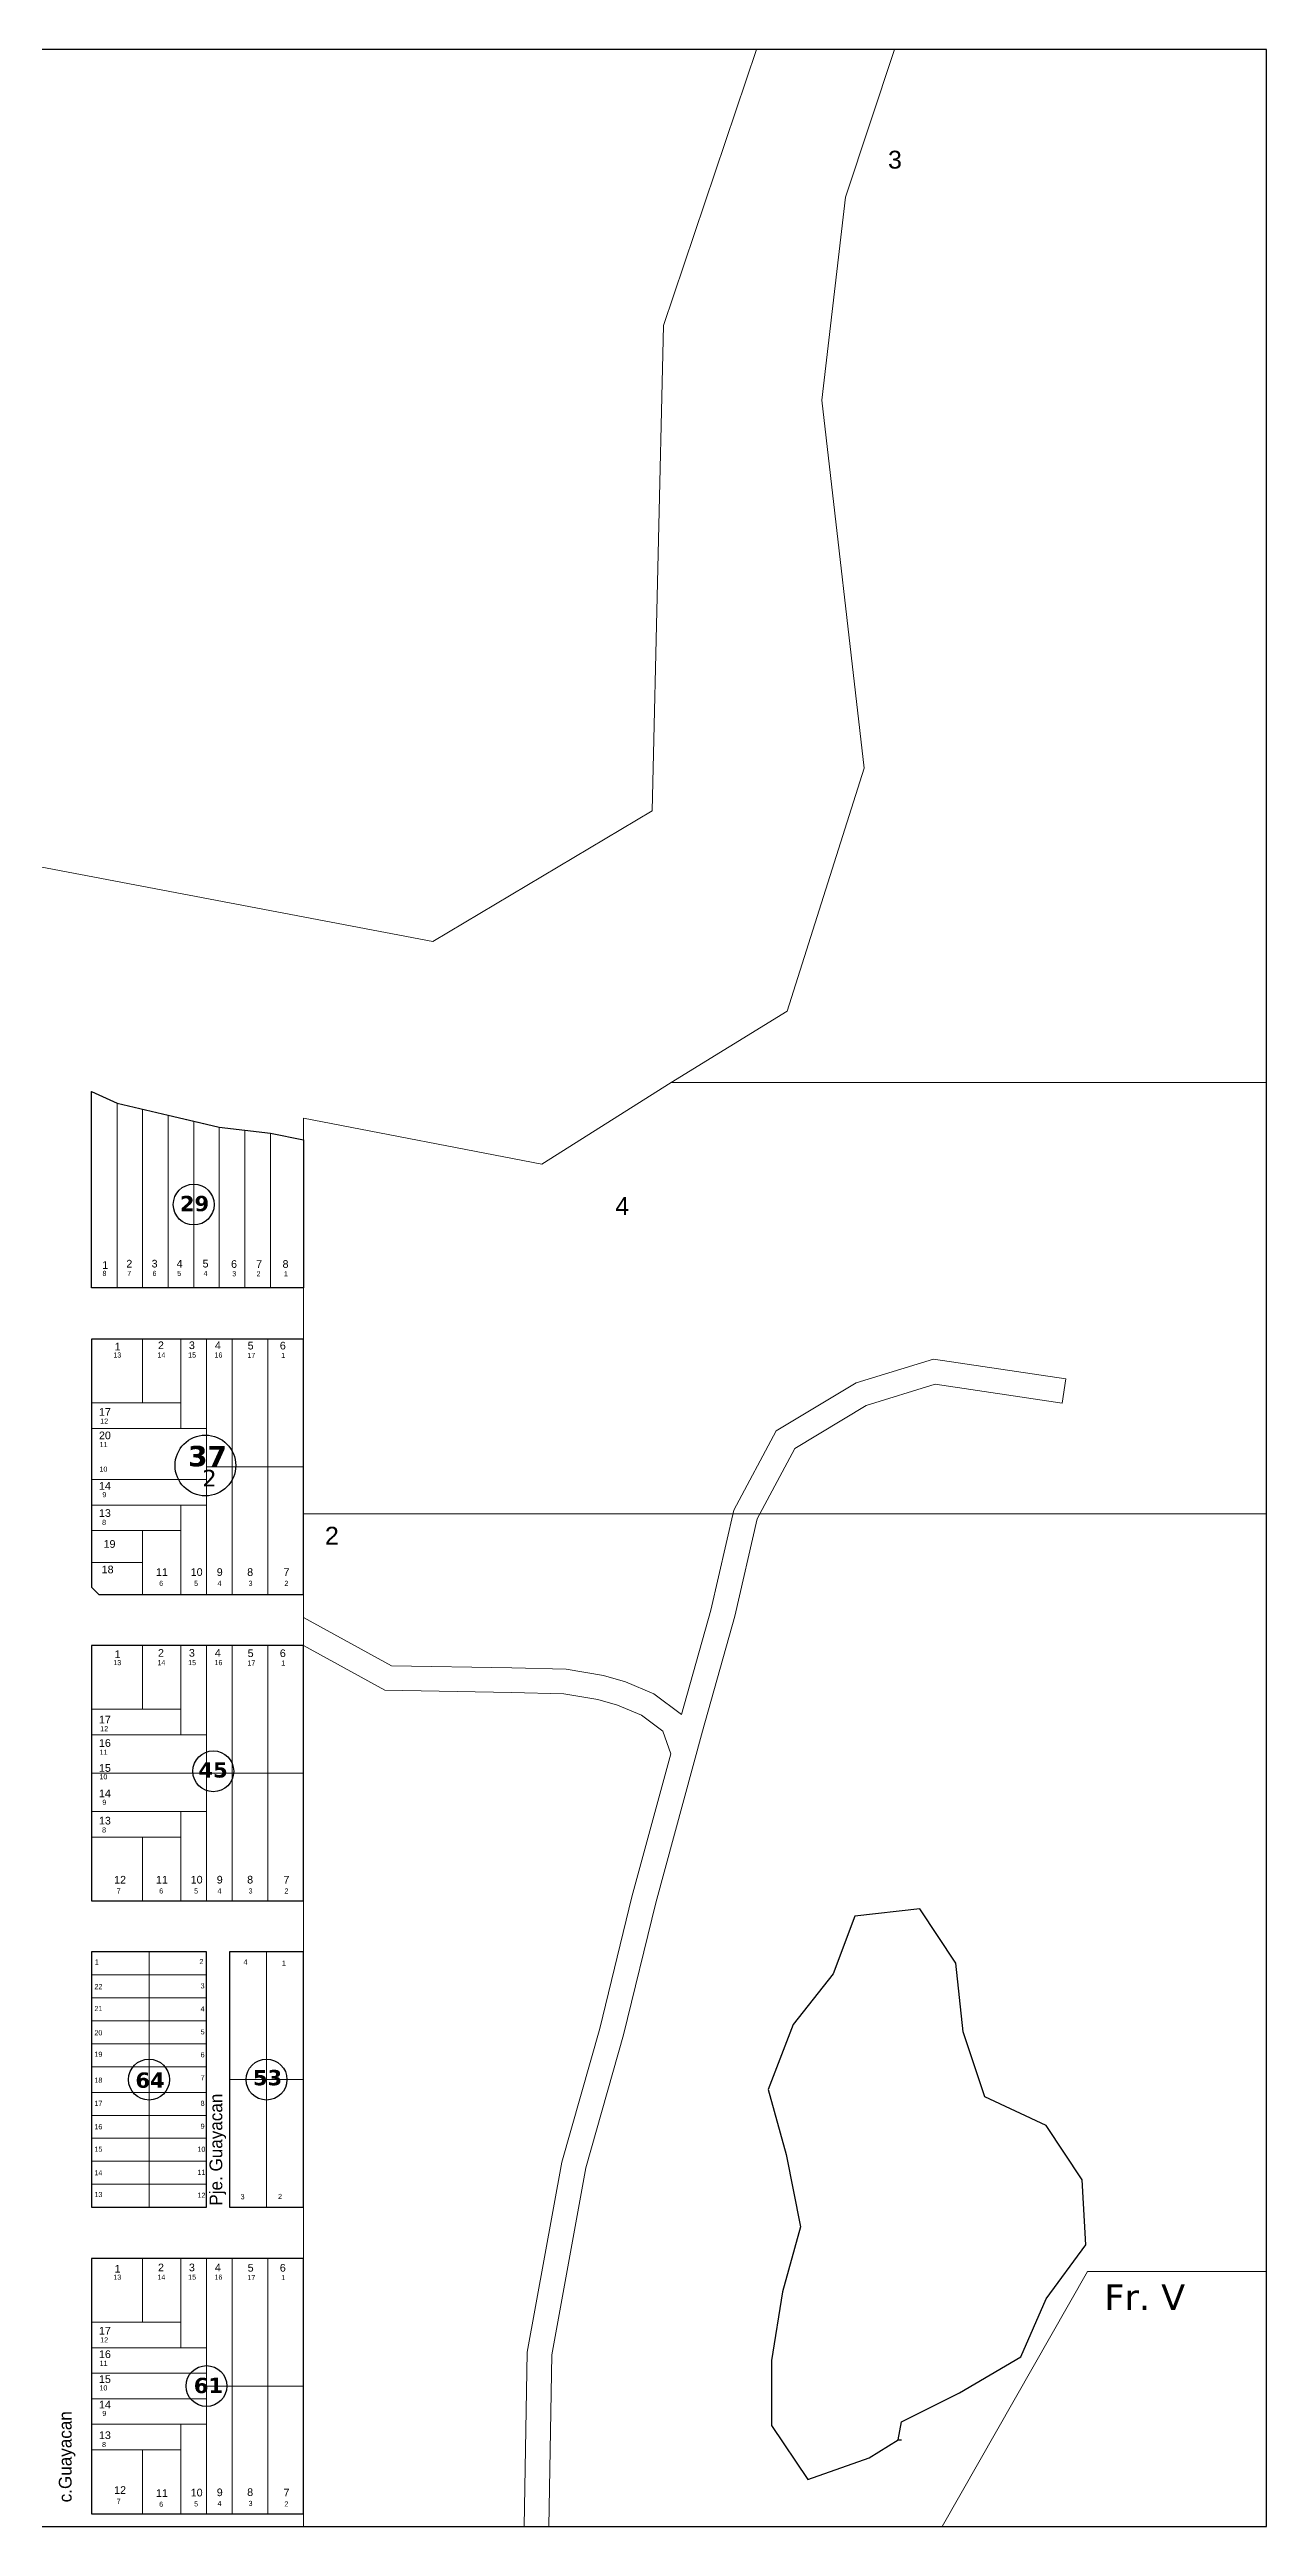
# Model space of a CAD drawing. Header units: millimetres. Extents: x 0 to 6558, y 60 to 10727.
# Drawn here: x 704 to 1180, y 8430 to 9400 of the extents above; entities that cross this region are included whole.
import ezdxf

# ---------------------------------------------------------------- set-up
doc = ezdxf.new("R2010")
doc.units = ezdxf.units.MM
for name, color, linetype, lineweight in [('0 LAGUNA', 140, 'Continuous', 30), ('0 N° DE PARCELA', 255, 'Continuous', 25), ('0 SIG - PARCELAS', 252, 'Continuous', 18)]:
    doc.layers.add(name, color=color, linetype=linetype, lineweight=lineweight)
for name, color, linetype in [('0 NOMBRE DE CALLES', 255, 'Continuous'), ('0 N° DE MANZANA', 255, 'Continuous'), ('0 SIG - CHACRAS', 253, 'Continuous'), ('0 SIG - MANZANAS', 253, 'Continuous')]:
    doc.layers.add(name, color=color, linetype=linetype)
doc.styles.get("Standard").update_dxf_attribs({"font": 'arial.ttf'})
doc.styles.add('STYLE1', font='arial.ttf')

msp = doc.modelspace()

# ---------------------------------------------------------------- linework, layer by layer
at = {"layer": '0 LAGUNA'}
msp.add_lwpolyline([(1035.736, 8464.044), (1037.151, 8471.115), (1059.777, 8482.428), (1083.817, 8496.569), (1093.716, 8519.196), (1109.272, 8540.408), (1107.858, 8565.862), (1093.716, 8587.075), (1069.676, 8598.388), (1061.191, 8623.842), (1058.363, 8650.711), (1044.221, 8671.923), (1018.767, 8669.095), (1010.282, 8646.468), (994.726, 8626.67), (984.827, 8601.216), (991.898, 8575.761), (997.555, 8547.479), (990.484, 8522.024), (986.241, 8495.155), (986.241, 8469.701), (1000.383, 8448.489), (1024.423, 8456.973), (1035.736, 8464.044), (1037.151, 8464.044)], dxfattribs=at)
at = {"layer": '0 N° DE MANZANA'}
for centre, radius in [((759.979, 8947.78), 8), ((764.545, 8845.598), 11.884), ((767.643, 8725.846), 8), ((742.479, 8605.105), 8), ((788.479, 8605.105), 8), ((764.979, 8485.105), 8)]:
    msp.add_circle(centre, radius, dxfattribs=at)
at = {"layer": '0 N° DE PARCELA'}
msp.add_lwpolyline([(802.979, 8430.105), (802.979, 8430.105)], dxfattribs=at)
at = {"layer": '0 SIG - CHACRAS'}
msp.add_lwpolyline([(199.979, 8430.105), (1179.979, 8430.105), (1179.979, 9400.105), (199.979, 9400.105)], close=True, dxfattribs=at)
at = {"layer": '0 SIG - MANZANAS'}
msp.add_lwpolyline([(719.979, 8992.105), (729.979, 8987.445), (769.979, 8978.125), (789.979, 8975.795), (802.979, 8973.105), (802.979, 8915.105), (719.979, 8915.105), (719.979, 8992.105)], dxfattribs=at)
for points in [[(802.979, 8895.105), (719.979, 8895.105), (719.979, 8797.935), (722.809, 8795.105), (802.979, 8795.105)], [(802.979, 8775.105), (719.979, 8775.105), (719.979, 8675.105), (802.979, 8675.105)], [(764.979, 8655.105), (719.979, 8655.105), (719.979, 8555.105), (764.979, 8555.105)], [(802.979, 8655.105), (773.979, 8655.105), (773.979, 8555.105), (802.979, 8555.105)], [(802.979, 8535.105), (719.979, 8535.105), (719.979, 8435.105), (802.979, 8435.105)]]:
    msp.add_lwpolyline(points, close=True, dxfattribs=at)
at = {"layer": '0 SIG - PARCELAS'}
for points in [[(199.979, 9100.105), (199.979, 8744.105), (534.394, 9045.214), (657.126, 9088.073), (853.616, 9050.769), (939.482, 9102.023), (943.903, 9291.971), (980.259, 9400.105), (624.429, 9400.105), (442.521, 9143.305), (328.459, 9058.724)], [(946.929, 8995.605), (1179.979, 8995.605), (1179.979, 9400.105), (1034.329, 9400.105), (1015.211, 9342.241), (1005.9, 9262.785), (1022.441, 9118.731), (992.347, 9023.577)], [(719.979, 8992.105), (719.979, 8915.105), (729.979, 8915.105), (729.979, 8987.445)], [(729.979, 8987.445), (729.979, 8915.105), (739.979, 8915.105), (739.979, 8985.115)], [(739.979, 8985.115), (739.979, 8915.105), (749.979, 8915.105), (749.979, 8982.785)], [(749.979, 8982.785), (749.979, 8915.105), (759.979, 8915.105), (759.979, 8980.455)], [(759.979, 8980.455), (759.979, 8915.105), (769.979, 8915.105), (769.979, 8978.125)], [(769.979, 8978.125), (769.979, 8915.105), (779.979, 8915.105), (779.979, 8976.96)], [(779.979, 8976.96), (779.979, 8915.105), (789.979, 8915.105), (789.979, 8975.795)], [(802.979, 8973.105), (802.979, 8915.105), (789.979, 8915.105), (789.979, 8975.795)], [(719.979, 8895.105), (739.979, 8895.105), (739.979, 8870.105), (719.979, 8870.105)], [(739.979, 8895.105), (754.979, 8895.105), (754.979, 8870.105), (739.979, 8870.105)], [(754.979, 8895.105), (764.979, 8895.105), (764.979, 8860.105), (754.979, 8860.105)], [(764.979, 8895.105), (774.979, 8895.105), (774.979, 8845.105), (764.979, 8845.105)], [(774.979, 8895.105), (788.979, 8895.105), (788.979, 8845.105), (774.979, 8845.105)], [(788.979, 8895.105), (802.979, 8895.105), (802.979, 8845.105), (788.979, 8845.105)], [(719.979, 8870.105), (754.979, 8870.105), (754.979, 8860.105), (719.979, 8860.105)], [(719.979, 8860.105), (764.979, 8860.105), (764.979, 8840.105), (719.979, 8840.105)], [(719.979, 8840.105), (764.979, 8840.105), (764.979, 8830.105), (719.979, 8830.105)], [(764.979, 8845.105), (774.979, 8845.105), (774.979, 8795.105), (764.979, 8795.105)], [(774.979, 8845.105), (788.979, 8845.105), (788.979, 8795.105), (774.979, 8795.105)], [(788.979, 8845.105), (802.979, 8845.105), (802.979, 8795.105), (788.979, 8795.105)], [(719.979, 8830.105), (754.979, 8830.105), (754.979, 8820.105), (719.979, 8820.105)], [(754.979, 8830.105), (764.979, 8830.105), (764.979, 8795.105), (754.979, 8795.105)], [(719.979, 8820.105), (739.979, 8820.105), (739.979, 8807.605), (719.979, 8807.605)], [(739.979, 8820.105), (754.979, 8820.105), (754.979, 8795.105), (739.979, 8795.105)], [(1179.979, 8826.605), (802.979, 8826.605), (802.979, 8430.105), (1052.979, 8430.105), (1109.923, 8530), (1179.979, 8530)], [(739.979, 8807.605), (719.979, 8807.605), (719.979, 8797.935), (722.809, 8795.105), (739.979, 8795.105)], [(719.979, 8775.105), (739.979, 8775.105), (739.979, 8750.105), (719.979, 8750.105)], [(739.979, 8750.105), (754.979, 8750.105), (754.979, 8775.105), (739.979, 8775.105)], [(754.979, 8775.105), (764.979, 8775.105), (764.979, 8740.105), (754.979, 8740.105)], [(764.979, 8775.105), (774.979, 8775.105), (774.979, 8725.105), (764.979, 8725.105)], [(774.979, 8775.105), (788.979, 8775.105), (788.979, 8725.105), (774.979, 8725.105)], [(802.979, 8775.105), (788.979, 8775.105), (788.979, 8725.105), (802.979, 8725.105)], [(719.979, 8750.105), (754.979, 8750.105), (754.979, 8740.105), (719.979, 8740.105)], [(719.979, 8740.105), (764.979, 8740.105), (764.979, 8725.105), (719.979, 8725.105)], [(719.979, 8710.105), (764.979, 8710.105), (764.979, 8725.105), (719.979, 8725.105)], [(764.979, 8675.105), (774.979, 8675.105), (774.979, 8725.105), (764.979, 8725.105)], [(774.979, 8675.105), (788.979, 8675.105), (788.979, 8725.105), (774.979, 8725.105)], [(802.979, 8675.105), (788.979, 8675.105), (788.979, 8725.105), (802.979, 8725.105)], [(719.979, 8700.105), (754.979, 8700.105), (754.979, 8710.105), (719.979, 8710.105)], [(754.979, 8675.105), (764.979, 8675.105), (764.979, 8710.105), (754.979, 8710.105)], [(719.979, 8675.105), (739.979, 8675.105), (739.979, 8700.105), (719.979, 8700.105)], [(739.979, 8700.105), (754.979, 8700.105), (754.979, 8675.105), (739.979, 8675.105)], [(719.979, 8646.105), (742.479, 8646.105), (742.479, 8655.105), (719.979, 8655.105)], [(742.479, 8646.105), (764.979, 8646.105), (764.979, 8655.105), (742.479, 8655.105)], [(773.979, 8655.105), (788.479, 8655.105), (788.479, 8605.105), (773.979, 8605.105)], [(788.479, 8605.105), (802.979, 8605.105), (802.979, 8655.105), (788.479, 8655.105)], [(719.979, 8637.105), (742.479, 8637.105), (742.479, 8646.105), (719.979, 8646.105)], [(742.479, 8637.105), (764.979, 8637.105), (764.979, 8646.105), (742.479, 8646.105)], [(719.979, 8628.105), (742.479, 8628.105), (742.479, 8637.105), (719.979, 8637.105)], [(742.479, 8628.105), (764.979, 8628.105), (764.979, 8637.105), (742.479, 8637.105)], [(719.979, 8619.105), (742.479, 8619.105), (742.479, 8628.105), (719.979, 8628.105)], [(742.479, 8619.105), (764.979, 8619.105), (764.979, 8628.105), (742.479, 8628.105)], [(719.979, 8610.105), (742.479, 8610.105), (742.479, 8619.105), (719.979, 8619.105)], [(742.479, 8610.105), (764.979, 8610.105), (764.979, 8619.105), (742.479, 8619.105)], [(719.979, 8600.105), (742.479, 8600.105), (742.479, 8610.105), (719.979, 8610.105)], [(742.479, 8600.105), (764.979, 8600.105), (764.979, 8610.105), (742.479, 8610.105)], [(773.979, 8605.105), (788.479, 8605.105), (788.479, 8555.105), (773.979, 8555.105)], [(788.479, 8555.105), (802.979, 8555.105), (802.979, 8605.105), (788.479, 8605.105)], [(719.979, 8591.105), (742.479, 8591.105), (742.479, 8600.105), (719.979, 8600.105)], [(742.479, 8591.105), (764.979, 8591.105), (764.979, 8600.105), (742.479, 8600.105)], [(719.979, 8582.105), (742.479, 8582.105), (742.479, 8591.105), (719.979, 8591.105)], [(742.479, 8582.105), (764.979, 8582.105), (764.979, 8591.105), (742.479, 8591.105)], [(719.979, 8573.105), (742.479, 8573.105), (742.479, 8582.105), (719.979, 8582.105)], [(742.479, 8573.105), (764.979, 8573.105), (764.979, 8582.105), (742.479, 8582.105)], [(719.979, 8564.105), (742.479, 8564.105), (742.479, 8573.105), (719.979, 8573.105)], [(742.479, 8564.105), (764.979, 8564.105), (764.979, 8573.105), (742.479, 8573.105)], [(719.979, 8555.105), (742.479, 8555.105), (742.479, 8564.105), (719.979, 8564.105)], [(742.479, 8555.105), (764.979, 8555.105), (764.979, 8564.105), (742.479, 8564.105)], [(719.979, 8535.105), (739.979, 8535.105), (739.979, 8510.105), (719.979, 8510.105)], [(739.979, 8510.105), (754.979, 8510.105), (754.979, 8535.105), (739.979, 8535.105)], [(754.979, 8535.105), (764.979, 8535.105), (764.979, 8500.105), (754.979, 8500.105)], [(764.979, 8535.105), (774.979, 8535.105), (774.979, 8485.105), (764.979, 8485.105)], [(774.979, 8535.105), (788.979, 8535.105), (788.979, 8485.105), (774.979, 8485.105)], [(802.979, 8535.105), (788.979, 8535.105), (788.979, 8485.105), (802.979, 8485.105)], [(1179.979, 8430.105), (1052.979, 8430.105), (1109.923, 8530), (1179.979, 8530)], [(719.979, 8510.105), (754.979, 8510.105), (754.979, 8500.105), (719.979, 8500.105)], [(719.979, 8500.105), (764.979, 8500.105), (764.979, 8490.105), (719.979, 8490.105)], [(719.979, 8490.105), (764.979, 8490.105), (764.979, 8480.105), (719.979, 8480.105)], [(719.979, 8470.105), (764.979, 8470.105), (764.979, 8480.105), (719.979, 8480.105)], [(764.979, 8435.105), (774.979, 8435.105), (774.979, 8485.105), (764.979, 8485.105)], [(774.979, 8435.105), (788.979, 8435.105), (788.979, 8485.105), (774.979, 8485.105)], [(802.979, 8435.105), (788.979, 8435.105), (788.979, 8485.105), (802.979, 8485.105)], [(719.979, 8460.105), (754.979, 8460.105), (754.979, 8470.105), (719.979, 8470.105)], [(754.979, 8435.105), (764.979, 8435.105), (764.979, 8470.105), (754.979, 8470.105)], [(719.979, 8435.105), (739.979, 8435.105), (739.979, 8460.105), (719.979, 8460.105)], [(739.979, 8460.105), (754.979, 8460.105), (754.979, 8435.105), (739.979, 8435.105)]]:
    msp.add_lwpolyline(points, close=True, dxfattribs=at)
for points in [[(802.979, 8981.605), (802.979, 8826.605), (1179.979, 8826.605), (1179.979, 8995.605), (946.929, 8995.605), (896.263, 8963.596), (802.979, 8981.605)], [(950.98, 8748.108), (962.508, 8788.947), (971.457, 8828.067), (988.048, 8859.147), (1019.351, 8877.913), (1049.581, 8887.287), (1101.404, 8879.575)], [(898.989, 8430.105), (900.191, 8497.368), (913.511, 8570.566), (928.256, 8622.695), (940.885, 8674.314), (959.134, 8741.55), (971.841, 8786.563), (980.557, 8824.666), (995.287, 8852.26), (1023.309, 8869.059), (1050.335, 8877.439), (1099.986, 8870.051)], [(1099.986, 8870.051), (1101.404, 8879.575)], [(802.979, 8786.096), (837.387, 8767.161), (884.542, 8766.312), (905.772, 8765.851), (920.412, 8763.413), (929.089, 8760.863), (940.064, 8756.204), (950.98, 8748.108)], [(802.979, 8775.105), (834.832, 8757.577), (884.351, 8756.685), (904.872, 8756.239), (918.255, 8754.011), (925.839, 8751.782), (935.247, 8747.788), (943.684, 8741.53), (946.759, 8732.716)], [(889.359, 8430.105), (890.578, 8498.322), (904.12, 8572.743), (918.944, 8625.15), (931.56, 8676.72), (946.759, 8732.716)]]:
    msp.add_lwpolyline(points, dxfattribs=at)

# ---------------------------------------------------------------- texts
at = {"layer": '0 NOMBRE DE CALLES', "linetype": 'Continuous', "char_height": 5, "width": 783.33333, "attachment_point": 4, "rotation": 90}
for s, insert in [('\\pt7;{\\fBankGothic Lt BT|b0|i0|c0|p34;Pje. Guayacan}', (769.428, 8555.735)), ('\\pt7;{\\fBankGothic Lt BT|b0|i0|c0|p34;c.Guayacan}', (710.421, 8439.558))]:
    msp.add_mtext(s, dxfattribs=dict(at, insert=insert))
at = {"layer": '0 N° DE MANZANA', "attachment_point": 4}
for s, insert, char_height in [('{\\fVerdana|b1|i0|c0|p34;29}', (754.567, 8948.125), 6), ('{\\fVerdana|b1|i0|c0|p34;37}', (757.742, 8849.193), 8), ('{\\fVerdana|b0|i0|c0|p34;2}', (763.325, 8840.66), 6.5), ('{\\fVerdana|b1|i0|c0|p34;45}', (761.831, 8726.33), 6), ('{\\fVerdana|b1|i0|c0|p34;64}', (737.166, 8604.84), 6), ('{\\fVerdana|b1|i0|c0|p34;53}', (783.145, 8605.816), 6), ('{\\fVerdana|b1|i0|c0|p34;\\C256;61}', (760.008, 8485.27), 6)]:
    msp.add_mtext(s, dxfattribs=dict(at, insert=insert, char_height=char_height))
at = {"layer": '0 N° DE PARCELA', "attachment_point": 4, "style": 'STYLE1'}
for s, insert, char_height in [('3', (1031.803, 9356.928), 7), ('1', (724.171, 8924.099), 3), ('2', (733.595, 8924.619), 3), ('3', (743.497, 8924.619), 3), ('4', (753.281, 8924.619), 3), ('5', (763.445, 8924.619), 3), ('6', (774.607, 8924.477), 3), ('7', (784.415, 8924.477), 3), ('8', (794.762, 8924.477), 3), ('8', (724.259, 8920.806), 2), ('7', (733.949, 8920.809), 2), ('6', (743.851, 8920.809), 2), ('5', (753.537, 8920.809), 2), ('4', (763.853, 8920.809), 2), ('3', (775.051, 8920.667), 2), ('2', (784.576, 8920.667), 2), ('1', (795.305, 8920.667), 2), ('13', (728.516, 8888.847), 2), ('1', (728.993, 8892.14), 3), ('14', (745.772, 8888.851), 2), ('2', (745.982, 8892.66), 3), ('15', (757.794, 8888.851), 2), ('3', (758.102, 8892.66), 3), ('16', (768.111, 8888.851), 2), ('4', (768.267, 8892.66), 3), ('17', (780.985, 8888.709), 2), ('5', (781.105, 8892.518), 3), ('6', (793.696, 8892.518), 3), ('1', (794.24, 8888.709), 2), ('17', (722.884, 8866.575), 3), ('20', (722.884, 8857.354), 3), ('12', (723.36, 8862.966), 2), ('11', (723.149, 8853.785), 2), ('14', (722.884, 8837.62), 3), ('10', (723.084, 8844.15), 2), ('13', (722.884, 8826.948), 3), ('9', (724.222, 8834.155), 2), ('8', (724.097, 8823.323), 2), ('2', (811.355, 8818.092), 7), ('19', (724.682, 8814.847), 3), ('18', (723.943, 8804.855), 3), ('11', (745.202, 8803.835), 3), ('6', (746.461, 8799.431), 2), ('10', (758.802, 8803.835), 3), ('5', (760.124, 8799.431), 2), ('9', (769.002, 8803.835), 3), ('4', (769.279, 8799.431), 2), ('8', (780.902, 8803.835), 3), ('3', (781.448, 8799.431), 2), ('7', (795.121, 8803.835), 3), ('2', (795.488, 8799.431), 2), ('13', (728.516, 8768.388), 2), ('1', (728.993, 8771.681), 3), ('14', (745.772, 8768.392), 2), ('2', (745.982, 8772.201), 3), ('15', (757.794, 8768.392), 2), ('3', (758.102, 8772.201), 3), ('16', (768.111, 8768.392), 2), ('4', (768.267, 8772.201), 3), ('17', (780.985, 8768.25), 2), ('5', (781.105, 8772.059), 3), ('6', (793.696, 8772.059), 3), ('1', (794.24, 8768.25), 2), ('17', (722.884, 8746.116), 3), ('12', (723.36, 8742.507), 2), ('16', (722.884, 8736.894), 3), ('11', (723.149, 8733.326), 2), ('15', (722.884, 8727.118), 3), ('10', (723.084, 8723.691), 2), ('14', (722.884, 8717.161), 3), ('9', (724.222, 8713.696), 2), ('13', (722.884, 8706.489), 3), ('8', (724.097, 8702.864), 2), ('12', (728.82, 8683.376), 3), ('11', (745.202, 8683.376), 3), ('10', (758.802, 8683.376), 3), ('9', (769.002, 8683.376), 3), ('8', (780.902, 8683.376), 3), ('7', (795.121, 8683.376), 3), ('7', (729.802, 8678.972), 2), ('6', (746.461, 8678.972), 2), ('5', (760.124, 8678.972), 2), ('4', (769.279, 8678.972), 2), ('3', (781.448, 8678.972), 2), ('2', (795.488, 8678.972), 2), ('1', (721.274, 8651.162), 2), ('2', (762.203, 8651.318), 2), ('3', (762.679, 8641.804), 2), ('4', (779.484, 8651.148), 2), ('1', (794.507, 8650.708), 2), ('22', (721.108, 8641.508), 2), ('21', (721.108, 8632.927), 2), ('4', (762.679, 8632.804), 2), ('20', (721.108, 8623.421), 2), ('5', (762.679, 8623.804), 2), ('{\\fArial|b0|i0|c238|p34;1}9', (721.108, 8615.018), 2), ('6', (762.679, 8614.804), 2), ('{\\fArial|b0|i0|c238|p34;1}8', (721.108, 8604.855), 2), ('7', (762.679, 8605.804), 2), ('{\\fArial|b0|i0|c238|p34;1}7', (721.108, 8595.795), 2), ('8', (762.679, 8595.804), 2), ('{\\fArial|b0|i0|c238|p34;1}6', (721.108, 8586.648), 2), ('9', (762.679, 8586.804), 2), ('{\\fArial|b0|i0|c238|p34;1}5', (721.108, 8577.82), 2), ('10', (761.451, 8577.804), 2), ('{\\fArial|b0|i0|c238|p34;1}4', (721.108, 8568.614), 2), ('11', (761.451, 8568.804), 2), ('{\\fArial|b0|i0|c238|p34;1}3', (721.108, 8560.076), 2), ('12', (761.451, 8559.804), 2), ('3', (778.332, 8559.207), 2), ('2', (792.991, 8559.346), 2), ('13', (728.516, 8527.712), 2), ('1', (728.993, 8531.005), 3), ('14', (745.772, 8527.716), 2), ('2', (745.982, 8531.525), 3), ('15', (757.794, 8527.716), 2), ('3', (758.102, 8531.525), 3), ('16', (768.111, 8527.716), 2), ('4', (768.267, 8531.525), 3), ('17', (780.985, 8527.574), 2), ('5', (781.105, 8531.383), 3), ('6', (793.696, 8531.383), 3), ('1', (794.24, 8527.574), 2), ('17', (722.884, 8506.77), 3), ('16', (722.884, 8497.548), 3), ('12', (723.36, 8503.161), 2), ('15', (722.884, 8487.772), 3), ('11', (723.149, 8493.98), 2), ('14', (722.884, 8477.815), 3), ('10', (723.084, 8484.345), 2), ('9', (724.222, 8474.35), 2), ('13', (722.884, 8465.813), 3), ('8', (724.097, 8462.188), 2), ('12', (728.82, 8444.362), 3), ('7', (729.802, 8439.958), 2), ('11', (745.202, 8443.177), 3), ('6', (746.461, 8438.773), 2), ('10', (758.802, 8443.348), 3), ('5', (760.124, 8438.944), 2), ('9', (769.002, 8443.462), 3), ('4', (769.279, 8439.058), 2), ('8', (780.902, 8443.519), 3), ('3', (781.448, 8439.116), 2), ('7', (795.121, 8443.348), 3), ('2', (795.488, 8438.944), 2)]:
    msp.add_mtext(s, dxfattribs=dict(at, insert=insert, char_height=char_height))
at = {"layer": '0 N° DE PARCELA', "insert": (925.031, 8947.201), "char_height": 7, "width": 338.88889, "attachment_point": 4, "style": 'STYLE1'}
msp.add_mtext('4', dxfattribs=at)
at = {"layer": '0 N° DE PARCELA', "insert": (1116.513, 8519.923), "char_height": 10, "attachment_point": 4}
msp.add_mtext('\\pt20;{\\fVerdana|b0|i0|c0|p34;Fr. V}', dxfattribs=at)

doc.saveas('drawing.dxf')
